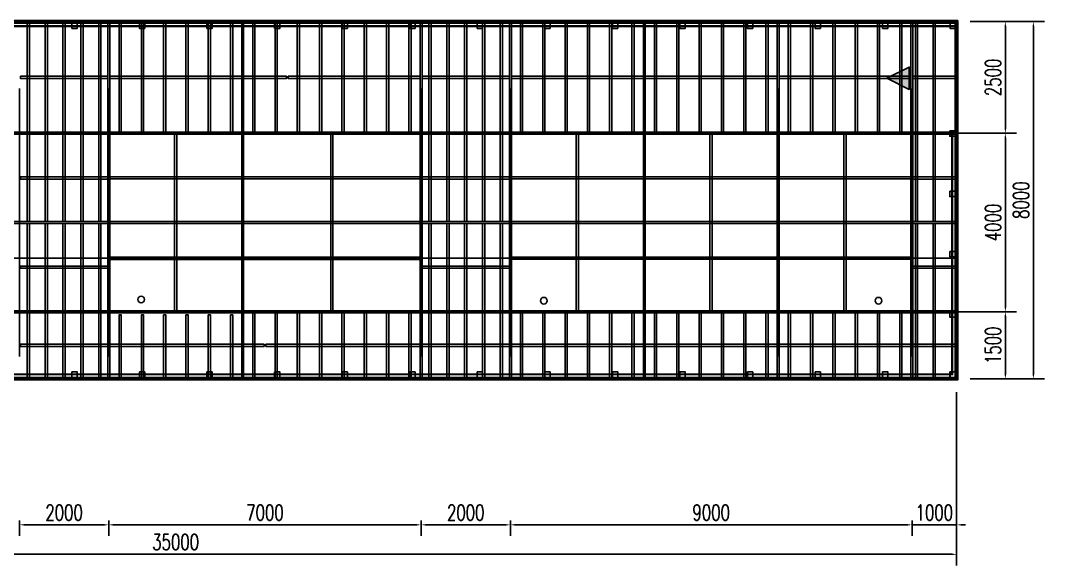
# Model space of a CAD drawing. Header units: millimetres. Extents: x -38645 to 143575, y -84298 to 156976.
# Drawn here: x 68055 to 91003, y -84298 to -72092 of the extents above; entities that cross this region are included whole.
import ezdxf

# ---------------------------------------------------------------- set-up
doc = ezdxf.new("R2010")
doc.units = ezdxf.units.MM
doc.header["$LTSCALE"] = 1000
for name, color, linetype in [('DOTE', 1, 'Continuous'), ('PUB_DIM', 3, 'Continuous'), ('W-FLOAT_BOWL浮筒', 253, 'Continuous'), ('W-PLASTIC_RAILINGS塑木栏杆', 6, 'Continuous'), ('W-STEEL_FRAME钢架', 3, 'Continuous'), ('W-STEEL_KEEL钢龙骨', 5, 'Continuous')]:
    doc.layers.add(name, color=color, linetype=linetype)
doc.styles.add('STANDARD_T3', font='simplex.shx', dxfattribs={"width": 0.7, "bigfont": 'gbcbig.shx'})
doc.dimstyles.new('W&&100', dxfattribs={"dimtxt": 350, "dimasz": 100, "dimexe": 250, "dimexo": 300, "dimgap": 100, "dimtad": 1, "dimdec": 0, "dimzin": 0, "dimdsep": 46, "dimtxsty": 'STANDARD_T3', "dimcen": 0.09, "dimclrd": 1, "dimclre": 1, "dimclrt": 7, "dimazin": 2, "dimtfac": 1, "dimtdec": 0, "dimtix": 1, "dimtmove": 2, "dimatfit": 3, "dimfxl": 100, "dimtolj": 1, "dimtzin": 0, "dimarcsym": 0})

# ---------------------------------------------------------------- blocks, each defined once
blk = doc.blocks.new('*D175')
at = {"color": 1, "lineweight": -2, "transparency": 16777216}
for p, q in [((68033, -83287), (68033, -83637)), ((70033, -83287), (70033, -83637)), ((68133, -83387), (69933, -83387))]:
    blk.add_line(p, q, dxfattribs=at)
at = {"color": 1, "transparency": 16777216}
for points in [[(68133, -83371), (68133, -83404), (68033, -83387)], [(69933, -83371), (69933, -83404), (70033, -83387)]]:
    blk.add_solid(points, dxfattribs=at)
at = {"layer": 'Defpoints', "color": 0, "transparency": 16777216}
for p in [(68033, -78617), (70033, -78617), (70033, -83387)]:
    blk.add_point(p, dxfattribs=at)
at = {"color": 7, "transparency": 16777216, "insert": (69033, -83112), "char_height": 350, "attachment_point": 5, "style": 'STANDARD_T3'}
blk.add_mtext('\\A1;2000', dxfattribs=at)
blk = doc.blocks.new('*D176')
at = {"color": 1, "lineweight": -2, "transparency": 16777216}
for p, q in [((70033, -83287), (70033, -83637)), ((77033, -83287), (77033, -83637)), ((70133, -83387), (76933, -83387))]:
    blk.add_line(p, q, dxfattribs=at)
at = {"color": 1, "transparency": 16777216}
for points in [[(70133, -83371), (70133, -83404), (70033, -83387)], [(76933, -83371), (76933, -83404), (77033, -83387)]]:
    blk.add_solid(points, dxfattribs=at)
at = {"layer": 'Defpoints', "color": 0, "transparency": 16777216}
for p in [(70033, -78617), (77033, -78617), (77033, -83387)]:
    blk.add_point(p, dxfattribs=at)
at = {"color": 7, "transparency": 16777216, "insert": (73533, -83112), "char_height": 350, "attachment_point": 5, "style": 'STANDARD_T3'}
blk.add_mtext('\\A1;7000', dxfattribs=at)
blk = doc.blocks.new('*D177')
at = {"color": 1, "lineweight": -2, "transparency": 16777216}
for p, q in [((77033, -83287), (77033, -83637)), ((79033, -83287), (79033, -83637)), ((77133, -83387), (78933, -83387))]:
    blk.add_line(p, q, dxfattribs=at)
at = {"color": 1, "transparency": 16777216}
for points in [[(77133, -83371), (77133, -83404), (77033, -83387)], [(78933, -83371), (78933, -83404), (79033, -83387)]]:
    blk.add_solid(points, dxfattribs=at)
at = {"layer": 'Defpoints', "color": 0, "transparency": 16777216}
for p in [(77033, -78617), (79033, -78617), (79033, -83387)]:
    blk.add_point(p, dxfattribs=at)
at = {"color": 7, "transparency": 16777216, "insert": (78033, -83112), "char_height": 350, "attachment_point": 5, "style": 'STANDARD_T3'}
blk.add_mtext('\\A1;2000', dxfattribs=at)
blk = doc.blocks.new('*D178')
at = {"color": 1, "lineweight": -2, "transparency": 16777216}
for p, q in [((79033, -83287), (79033, -83637)), ((88033, -83287), (88033, -83637)), ((79133, -83387), (87933, -83387))]:
    blk.add_line(p, q, dxfattribs=at)
at = {"color": 1, "transparency": 16777216}
for points in [[(79133, -83371), (79133, -83404), (79033, -83387)], [(87933, -83371), (87933, -83404), (88033, -83387)]]:
    blk.add_solid(points, dxfattribs=at)
at = {"layer": 'Defpoints', "color": 0, "transparency": 16777216}
for p in [(79033, -78617), (88033, -78617), (88033, -83387)]:
    blk.add_point(p, dxfattribs=at)
at = {"color": 7, "transparency": 16777216, "insert": (83533, -83112), "char_height": 350, "attachment_point": 5, "style": 'STANDARD_T3'}
blk.add_mtext('\\A1;9000', dxfattribs=at)
blk = doc.blocks.new('*D179')
at = {"color": 1, "lineweight": -2, "transparency": 16777216}
for p, q in [((88333, -78617), (90375, -78617)), ((90125, -80017), (90125, -78717)), ((89333, -80117), (90375, -80117))]:
    blk.add_line(p, q, dxfattribs=at)
at = {"color": 1, "transparency": 16777216}
for points in [[(90108, -78717), (90141, -78717), (90125, -78617)], [(90108, -80017), (90141, -80017), (90125, -80117)]]:
    blk.add_solid(points, dxfattribs=at)
at = {"layer": 'Defpoints', "color": 0, "transparency": 16777216}
for p in [(88033, -78617), (90125, -78617), (89033, -80117)]:
    blk.add_point(p, dxfattribs=at)
at = {"color": 7, "transparency": 16777216, "insert": (89850, -79367), "char_height": 350, "attachment_point": 5, "rotation": 90, "style": 'STANDARD_T3'}
blk.add_mtext('\\A1;1500', dxfattribs=at)
blk = doc.blocks.new('*D180')
at = {"color": 1, "lineweight": -2, "transparency": 16777216}
for p, q in [((88333, -74617), (90375, -74617)), ((90125, -78517), (90125, -74717)), ((88333, -78617), (90375, -78617))]:
    blk.add_line(p, q, dxfattribs=at)
at = {"color": 1, "transparency": 16777216}
for points in [[(90108, -74717), (90141, -74717), (90125, -74617)], [(90108, -78517), (90141, -78517), (90125, -78617)]]:
    blk.add_solid(points, dxfattribs=at)
at = {"layer": 'Defpoints', "color": 0, "transparency": 16777216}
for p in [(88033, -74617), (90125, -74617), (88033, -78617)]:
    blk.add_point(p, dxfattribs=at)
at = {"color": 7, "transparency": 16777216, "insert": (89850, -76617), "char_height": 350, "attachment_point": 5, "rotation": 90, "style": 'STANDARD_T3'}
blk.add_mtext('\\A1;4000', dxfattribs=at)
blk = doc.blocks.new('*D181')
at = {"color": 1, "lineweight": -2, "transparency": 16777216}
for p, q in [((89333, -72117), (90375, -72117)), ((90125, -74517), (90125, -72217)), ((88333, -74617), (90375, -74617))]:
    blk.add_line(p, q, dxfattribs=at)
at = {"color": 1, "transparency": 16777216}
for points in [[(90108, -72217), (90141, -72217), (90125, -72117)], [(90108, -74517), (90141, -74517), (90125, -74617)]]:
    blk.add_solid(points, dxfattribs=at)
at = {"layer": 'Defpoints', "color": 0, "transparency": 16777216}
for p in [(89033, -72117), (90125, -72117), (88033, -74617)]:
    blk.add_point(p, dxfattribs=at)
at = {"color": 7, "transparency": 16777216, "insert": (89850, -73367), "char_height": 350, "attachment_point": 5, "rotation": 90, "style": 'STANDARD_T3'}
blk.add_mtext('\\A1;2500', dxfattribs=at)
blk = doc.blocks.new('*D182')
at = {"color": 1, "lineweight": -2, "transparency": 16777216}
for p, q in [((88033, -83287), (88033, -83637)), ((89033, -83287), (89033, -83637)), ((87933, -83387), (87833, -83387)), ((88033, -83387), (89033, -83387)), ((89133, -83387), (89233, -83387))]:
    blk.add_line(p, q, dxfattribs=at)
at = {"color": 1, "transparency": 16777216}
for points in [[(87933, -83371), (87933, -83404), (88033, -83387)], [(89133, -83371), (89133, -83404), (89033, -83387)]]:
    blk.add_solid(points, dxfattribs=at)
at = {"layer": 'Defpoints', "color": 0, "transparency": 16777216}
for p in [(88033, -78617), (89033, -80117), (89033, -83387)]:
    blk.add_point(p, dxfattribs=at)
at = {"color": 7, "transparency": 16777216, "insert": (88533, -83112), "char_height": 350, "attachment_point": 5, "style": 'STANDARD_T3'}
blk.add_mtext('\\A1;1000', dxfattribs=at)
blk = doc.blocks.new('*D183')
at = {"layer": 'Defpoints', "color": 0, "transparency": 16777216}
for p in [(54033, -80117), (89033, -80117), (89033, -84048)]:
    blk.add_point(p, dxfattribs=at)
at = {"layer": 'PUB_DIM', "color": 1, "lineweight": -2, "transparency": 16777216}
for p, q in [((54033, -80417), (54033, -84298)), ((89033, -80417), (89033, -84298)), ((54133, -84048), (88933, -84048))]:
    blk.add_line(p, q, dxfattribs=at)
at = {"layer": 'PUB_DIM', "color": 1, "transparency": 16777216}
for points in [[(54133, -84032), (54133, -84065), (54033, -84048)], [(88933, -84032), (88933, -84065), (89033, -84048)]]:
    blk.add_solid(points, dxfattribs=at)
at = {"layer": 'PUB_DIM', "color": 7, "transparency": 16777216, "insert": (71533, -83773), "char_height": 350, "attachment_point": 5, "style": 'STANDARD_T3'}
blk.add_mtext('\\A1;35000', dxfattribs=at)
blk = doc.blocks.new('*D184')
at = {"layer": 'Defpoints', "color": 0, "transparency": 16777216}
for p in [(89033, -72117), (90753, -72117), (89033, -80117)]:
    blk.add_point(p, dxfattribs=at)
at = {"layer": 'PUB_DIM', "color": 1, "lineweight": -2, "transparency": 16777216}
for p, q in [((89333, -72117), (91003, -72117)), ((90753, -80017), (90753, -72217)), ((89333, -80117), (91003, -80117))]:
    blk.add_line(p, q, dxfattribs=at)
at = {"layer": 'PUB_DIM', "color": 1, "transparency": 16777216}
for points in [[(90736, -72217), (90769, -72217), (90753, -72117)], [(90736, -80017), (90769, -80017), (90753, -80117)]]:
    blk.add_solid(points, dxfattribs=at)
at = {"layer": 'PUB_DIM', "color": 7, "transparency": 16777216, "insert": (90478, -76117), "char_height": 350, "attachment_point": 5, "rotation": 90, "style": 'STANDARD_T3'}
blk.add_mtext('\\A1;8000', dxfattribs=at)
blk = doc.blocks.new('*U143')
at = {"layer": 'W-STEEL_KEEL钢龙骨'}
for points in [[(-25, 3996), (25, 3996), (25, 1496), (-25, 1496)], [(-25, 1447), (25, 1447), (25, -505), (-25, -505)], [(-25, -2505), (25, -2505), (25, -553), (-25, -553)], [(-25, -3996), (25, -3996), (25, -2553), (-25, -2553)]]:
    blk.add_lwpolyline(points, close=True, dxfattribs=at)
blk = doc.blocks.new('*U144')
at = {"layer": 'W-STEEL_FRAME钢架', "color": 0, "linetype": 'ByBlock', "lineweight": -2, "transparency": 16777216}
for p in [(0, 0), (400, 0), (800, 0), (1200, 0), (1600, 0)]:
    blk.add_blockref('*U143', p, dxfattribs=at)
blk = doc.blocks.new('*U147')
at = {"layer": 'W-STEEL_KEEL钢龙骨'}
for points in [[(-25, 3996), (25, 3996), (25, 1496), (-25, 1496)], [(-25, -3996), (25, -3996), (25, -2553), (-25, -2553)]]:
    blk.add_lwpolyline(points, close=True, dxfattribs=at)
blk = doc.blocks.new('*U148')
at = {"layer": 'W-STEEL_FRAME钢架', "color": 0, "linetype": 'ByBlock', "lineweight": -2, "transparency": 16777216}
for p in [(0, 0), (500, 0), (1000, 0), (1500, 0), (2000, 0), (2500, 0)]:
    blk.add_blockref('*U147', p, dxfattribs=at)
blk = doc.blocks.new('*U149')
at = {"layer": 'W-STEEL_KEEL钢龙骨'}
for points in [[(-25, 3996), (25, 3996), (25, 1496), (-25, 1496)], [(-25, -3996), (25, -3996), (25, -2553), (-25, -2553)]]:
    blk.add_lwpolyline(points, close=True, dxfattribs=at)
blk = doc.blocks.new('*U150')
at = {"layer": 'W-STEEL_FRAME钢架', "color": 0, "linetype": 'ByBlock', "lineweight": -2, "transparency": 16777216}
for p in [(0, 0), (500, 0), (1000, 0), (1500, 0), (2000, 0), (2500, 0), (3000, 0), (3500, 0)]:
    blk.add_blockref('*U149', p, dxfattribs=at)
blk = doc.blocks.new('*U153')
at = {"layer": 'W-STEEL_FRAME钢架'}
blk.add_lwpolyline([(-60, 60), (60, 60), (60, -60), (-60, -60)], close=True, dxfattribs=at)
blk = doc.blocks.new('*U154')
at = {"layer": 'W-STEEL_FRAME钢架', "color": 0, "linetype": 'ByBlock', "lineweight": -2, "transparency": 16777216}
for p in [(15140, 0), (16654, 0), (18168, 0), (19682, 0), (21196, 0), (22710, 0), (24224, 0), (25738, 0), (27252, 0), (28766, 0), (30280, 0), (31794, 0), (33308, 0), (34822, 0)]:
    blk.add_blockref('*U153', p, dxfattribs=at)
blk = doc.blocks.new('*U155')
at = {"layer": 'W-STEEL_FRAME钢架'}
blk.add_lwpolyline([(-60, 60), (60, 60), (60, -60), (-60, -60)], close=True, dxfattribs=at)
blk = doc.blocks.new('*U156')
at = {"layer": 'W-STEEL_FRAME钢架', "color": 0, "linetype": 'ByBlock', "lineweight": -2, "transparency": 16777216}
for p in [(15140, 0), (16654, 0), (18168, 0), (19682, 0), (21196, 0), (22710, 0), (24224, 0), (25738, 0), (27252, 0), (28766, 0), (30280, 0), (31794, 0), (33308, 0), (34822, 0)]:
    blk.add_blockref('*U155', p, dxfattribs=at)
blk = doc.blocks.new('*U157')
at = {"layer": 'W-STEEL_FRAME钢架'}
blk.add_lwpolyline([(-60, 60), (60, 60), (60, -60), (-60, -60)], close=True, dxfattribs=at)
blk = doc.blocks.new('*U158')
at = {"layer": 'W-PLASTIC_RAILINGS塑木栏杆', "color": 0, "linetype": 'ByBlock', "lineweight": -2, "transparency": 16777216}
for p in [(0, 5400), (0, 4050), (0, 2700), (0, 1350), (0, 0)]:
    blk.add_blockref('*U157', p, dxfattribs=at)
blk = doc.blocks.new('9040')
for centre in [(750, -3750), (8250, -3750)]:
    blk.add_circle(centre, 75)
at = {"layer": 'DOTE'}
for p, q in [((0, -5000), (0, 1000)), ((3000, -5000), (3000, 1000)), ((6000, -5000), (6000, 1000)), ((9000, -5000), (9000, 1000)), ((-1000, 0), (10000, 0)), ((-1000, -2800), (10000, -2800)), ((-1000, -4000), (10000, -4000))]:
    blk.add_line(p, q, dxfattribs=at)
at = {"layer": 'W-STEEL_FRAME钢架'}
blk.add_lwpolyline([(0, 0), (9000, 0), (9000, -4000), (0, -4000)], close=True, dxfattribs=at)
blk = doc.blocks.new('7040')
blk.add_circle((725, -3725), 75)
at = {"layer": 'DOTE'}
for p, q in [((0, -5000), (0, 1000)), ((3000, -5000), (3000, 1000)), ((7000, -5000), (7000, 1000)), ((-1000, 0), (8000, 0)), ((-1000, -2800), (8000, -2800)), ((-1000, -4000), (8000, -4000))]:
    blk.add_line(p, q, dxfattribs=at)
blk = doc.blocks.new('*U166')
at = {"layer": 'W-STEEL_KEEL钢龙骨'}
for points in [[(-25, 3996), (25, 3996), (25, 1496), (-25, 1496)], [(-25, 1447), (25, 1447), (25, -505), (-25, -505)], [(-25, -2505), (25, -2505), (25, -553), (-25, -553)], [(-25, -3996), (25, -3996), (25, -2553), (-25, -2553)]]:
    blk.add_lwpolyline(points, close=True, dxfattribs=at)
blk = doc.blocks.new('*U159')
at = {"layer": 'W-STEEL_FRAME钢架', "color": 0, "linetype": 'ByBlock', "lineweight": -2, "transparency": 16777216}
for p in [(0, 0), (400, 0), (800, 0), (1200, 0), (1600, 0)]:
    blk.add_blockref('*U166', p, dxfattribs=at)
blk = doc.blocks.new('*U167')
at = {"layer": 'W-STEEL_KEEL钢龙骨'}
for points in [[(-25, 3996), (25, 3996), (25, 1496), (-25, 1496)], [(-25, -3996), (25, -3996), (25, -2553), (-25, -2553)]]:
    blk.add_lwpolyline(points, close=True, dxfattribs=at)
blk = doc.blocks.new('*U168')
at = {"layer": 'W-STEEL_FRAME钢架', "color": 0, "linetype": 'ByBlock', "lineweight": -2, "transparency": 16777216}
for p in [(0, 0), (500, 0), (1000, 0), (1500, 0), (2000, 0), (2500, 0)]:
    blk.add_blockref('*U167', p, dxfattribs=at)
blk = doc.blocks.new('*U169')
at = {"layer": 'W-STEEL_KEEL钢龙骨'}
for points in [[(-25, 3996), (25, 3996), (25, 1496), (-25, 1496)], [(-25, -3996), (25, -3996), (25, -2553), (-25, -2553)]]:
    blk.add_lwpolyline(points, close=True, dxfattribs=at)
blk = doc.blocks.new('*U170')
at = {"layer": 'W-STEEL_FRAME钢架', "color": 0, "linetype": 'ByBlock', "lineweight": -2, "transparency": 16777216}
for p in [(0, 0), (500, 0), (1000, 0), (1500, 0), (2000, 0), (2500, 0)]:
    blk.add_blockref('*U169', p, dxfattribs=at)
blk = doc.blocks.new('*U171')
at = {"layer": 'W-STEEL_KEEL钢龙骨'}
for points in [[(-25, 3996), (25, 3996), (25, 1496), (-25, 1496)], [(-25, -3996), (25, -3996), (25, -2553), (-25, -2553)]]:
    blk.add_lwpolyline(points, close=True, dxfattribs=at)
blk = doc.blocks.new('*U172')
at = {"layer": 'W-STEEL_FRAME钢架', "color": 0, "linetype": 'ByBlock', "lineweight": -2, "transparency": 16777216}
for p in [(0, 0), (500, 0), (1000, 0), (1500, 0), (2000, 0), (2500, 0)]:
    blk.add_blockref('*U171', p, dxfattribs=at)

msp = doc.modelspace()

# ---------------------------------------------------------------- hatches: boundary and pattern name
at = {"layer": 'W-PLASTIC_RAILINGS塑木栏杆'}
h = msp.add_hatch(color=256, dxfattribs=at)
h.dxf.hatch_style = 1
h.paths.add_polyline_path([(87471.7, -73386.4), (87971.7, -73136.4), (87971.7, -73636.4)])

# ---------------------------------------------------------------- linework, layer by layer
at = {"layer": 'W-FLOAT_BOWL浮筒'}
msp.add_lwpolyline([(54033, -72117.3), (89033, -72117.3), (89033, -80117.3), (54033, -80117.3)], close=True, dxfattribs=at)
at = {"layer": 'W-PLASTIC_RAILINGS塑木栏杆', "const_width": 50}
msp.add_lwpolyline([(89033, -72217.3), (54133, -72217.3), (54133, -80017.3), (88933, -80017.3), (88933, -74617.3)], dxfattribs=at)
at = {"layer": 'W-PLASTIC_RAILINGS塑木栏杆'}
msp.add_lwpolyline([(87471.7, -73386.4), (87971.7, -73136.4), (87971.7, -73636.4), (87471.7, -73386.4)], close=True, dxfattribs=at)
at = {"layer": 'W-STEEL_FRAME钢架'}
for points in [[(54008, -72092.3), (89058, -72092.3), (89058, -80142.3), (54008, -80142.3)], [(54066, -72150.3), (89000, -72150.3), (89000, -80084.3), (54066, -80084.3)], [(70013, -72092.3), (70056, -72092.3), (70056, -80084.3), (70013, -80084.3)], [(73013, -72092.3), (73056, -72092.3), (73056, -80092.3), (73013, -80092.3)], [(77056, -72092.3), (77013, -72092.3), (77013, -80084.3), (77056, -80084.3)], [(79013, -72092.3), (79056, -72092.3), (79056, -80084.3), (79013, -80084.3)], [(82013, -72092.3), (82056, -72092.3), (82056, -80092.3), (82013, -80092.3)], [(85053, -72092.3), (85010, -72092.3), (85010, -80092.3), (85053, -80092.3)], [(88053, -72092.3), (88010, -72092.3), (88010, -80092.3), (88053, -80092.3)], [(54008, -74593.3), (89008, -74593.3), (89008, -74641.3), (54008, -74641.3)], [(71557, -74641.3), (71557, -78593.3), (71509, -78593.3), (71509, -74641.3)], [(75057, -74641.3), (75057, -78593.3), (75009, -78593.3), (75009, -74641.3)], [(80557, -74641.3), (80557, -78593.3), (80509, -78593.3), (80509, -74641.3)], [(83554, -74641.3), (83554, -78593.3), (83506, -78593.3), (83506, -74641.3)], [(86554, -74641.3), (86554, -78593.3), (86506, -78593.3), (86506, -74641.3)], [(70056, -75593.3), (77033, -75593.3), (77033, -75641.3), (70056, -75641.3)], [(79056, -75593.3), (88010, -75593.3), (88010, -75641.3), (79056, -75641.3)], [(54008, -76593.3), (89008, -76593.3), (89008, -76641.3), (54008, -76641.3)], [(70056, -77393.3), (77033, -77393.3), (77033, -77441.3), (70056, -77441.3)], [(79056, -77391.4), (88010, -77391.4), (88010, -77439.4), (79056, -77439.4)], [(54008, -78593.3), (89008, -78593.3), (89008, -78641.3), (54008, -78641.3)]]:
    msp.add_lwpolyline(points, close=True, dxfattribs=at)
at = {"layer": 'W-STEEL_FRAME钢架', "color": 6}
for points in [[(68056, -73342.3), (70013, -73342.3), (70013, -73392.3), (68056, -73392.3)], [(70056, -73342.3), (74013, -73342.3), (74013, -73392.3), (70056, -73392.3)], [(77013, -73342.3), (74056, -73342.3), (74056, -73392.3), (77013, -73392.3)], [(79013, -73342.3), (77056, -73342.3), (77056, -73392.3), (79013, -73392.3)], [(79056, -73342.3), (82013, -73342.3), (82013, -73392.3), (79056, -73392.3)], [(82056, -73342.3), (85013, -73342.3), (85013, -73392.3), (82056, -73392.3)], [(85053, -73342.3), (88010, -73342.3), (88010, -73392.3), (85053, -73392.3)], [(88053, -73342.3), (89000, -73342.3), (89000, -73392.3), (88053, -73392.3)], [(68056, -75592.3), (70013, -75592.3), (70013, -75642.3), (68056, -75642.3)], [(79013, -75592.3), (77056, -75592.3), (77056, -75642.3), (79013, -75642.3)], [(88053, -75592.3), (89000, -75592.3), (89000, -75642.3), (88053, -75642.3)], [(68056, -77592.3), (70013, -77592.3), (70013, -77642.3), (68056, -77642.3)], [(79013, -77592.3), (77056, -77592.3), (77056, -77642.3), (79013, -77642.3)], [(88053, -77642.3), (89000, -77642.3), (89000, -77592.3), (88053, -77592.3)], [(68056, -79342.3), (70013, -79342.3), (70013, -79392.3), (68056, -79392.3)], [(70056, -79392.3), (73513, -79392.3), (73513, -79342.3), (70056, -79342.3)], [(77013, -79392.3), (73556, -79392.3), (73556, -79342.3), (77013, -79342.3)], [(79013, -79342.3), (77056, -79342.3), (77056, -79392.3), (79013, -79392.3)], [(79056, -79392.3), (82013, -79392.3), (82013, -79342.3), (79056, -79342.3)], [(82053, -79392.3), (85010, -79392.3), (85010, -79342.3), (82053, -79342.3)], [(85053, -79392.3), (88010, -79392.3), (88010, -79342.3), (85053, -79342.3)], [(88053, -79392.3), (89000, -79392.3), (89000, -79342.3), (88053, -79342.3)]]:
    msp.add_lwpolyline(points, close=True, dxfattribs=at)
at = {"layer": 'W-STEEL_KEEL钢龙骨'}
for points in [[(88108, -72092.3), (88158, -72092.3), (88158, -74592.3), (88108, -74592.3)], [(88505, -72092.3), (88555, -72092.3), (88555, -74592.3), (88505, -74592.3)], [(88108, -74641.3), (88158, -74641.3), (88158, -76593.3), (88108, -76593.3)], [(88505, -74641.3), (88555, -74641.3), (88555, -76593.3), (88505, -76593.3)], [(88108, -78593.3), (88158, -78593.3), (88158, -76641.3), (88108, -76641.3)], [(88505, -78593.3), (88555, -78593.3), (88555, -76641.3), (88505, -76641.3)], [(88108, -80084.3), (88158, -80084.3), (88158, -78641.3), (88108, -78641.3)], [(88505, -80084.3), (88555, -80084.3), (88555, -78641.3), (88505, -78641.3)]]:
    msp.add_lwpolyline(points, close=True, dxfattribs=at)

# ---------------------------------------------------------------- block references
for name, p in [('9040', (59033, -74617.3)), ('7040', (70033, -74617.3)), ('9040', (79033, -74617.3))]:
    msp.add_blockref(name, p)
at = {"layer": 'W-PLASTIC_RAILINGS塑木栏杆'}
msp.add_blockref('*U158', (88940, -80024.3), dxfattribs=at)
at = {"layer": 'W-STEEL_FRAME钢架'}
for name, p in [('*U154', (54126, -72210.3)), ('*U144', (68233, -76088.3)), ('*U148', (70288.5, -76134.3)), ('*U159', (77233, -76088.3)), ('*U168', (79283, -76088.3)), ('*U156', (54126, -80024.3))]:
    msp.add_blockref(name, p, dxfattribs=at)
at = {"layer": 'W-STEEL_FRAME钢架', "xscale": -1}
for name, p in [('*U150', (76784.1, -76088)), ('*U170', (84786, -76088.3)), ('*U172', (87783, -76088.3))]:
    msp.add_blockref(name, p, dxfattribs=at)

# ---------------------------------------------------------------- dimensions: what is measured, and where the dimension line sits
for base, p1, p2, picture, middle in [((90124.6, -72117.3), (88033, -74617.3), (89033, -72117.3), '*D181', (89849.6, -73367.3)), ((90124.6, -74617.3), (88033, -78617.3), (88033, -74617.3), '*D180', (89849.6, -76617.3)), ((90124.6, -78617.3), (89033, -80117.3), (88033, -78617.3), '*D179', (89849.6, -79367.3))]:
    dim = msp.add_linear_dim(base=base, p1=p1, p2=p2, angle=90, dimstyle='W&&100')
    dim.commit()
    dim.dimension.update_dxf_attribs({"geometry": picture, "text_midpoint": middle})
for base, p1, p2, picture, middle in [((70033, -83387.5), (68033, -78617.3), (70033, -78617.3), '*D175', (69033, -83112.5)), ((77033, -83387.5), (70033, -78617.3), (77033, -78617.3), '*D176', (73533, -83112.5)), ((79033, -83387.5), (77033, -78617.3), (79033, -78617.3), '*D177', (78033, -83112.5)), ((88033, -83387.5), (79033, -78617.3), (88033, -78617.3), '*D178', (83533, -83112.5)), ((89033, -83387.5), (88033, -78617.3), (89033, -80117.3), '*D182', (88533, -83112.5))]:
    dim = msp.add_linear_dim(base=base, p1=p1, p2=p2, dimstyle='W&&100', override={"dimfxlon": 1})
    dim.commit()
    dim.dimension.update_dxf_attribs({"geometry": picture, "text_midpoint": middle})
at = {"layer": 'PUB_DIM'}
dim = msp.add_linear_dim(base=(90752.5, -72117.3), p1=(89033, -80117.3), p2=(89033, -72117.3), angle=90, dimstyle='W&&100', dxfattribs=at)
dim.commit()
dim.dimension.update_dxf_attribs({"geometry": '*D184', "text_midpoint": (90477.5, -76117.3)})
dim = msp.add_linear_dim(base=(89033, -84048.4), p1=(54033, -80117.3), p2=(89033, -80117.3), dimstyle='W&&100', dxfattribs=at)
dim.commit()
dim.dimension.update_dxf_attribs({"geometry": '*D183', "text_midpoint": (71533, -83773.4)})

doc.saveas('drawing.dxf')
